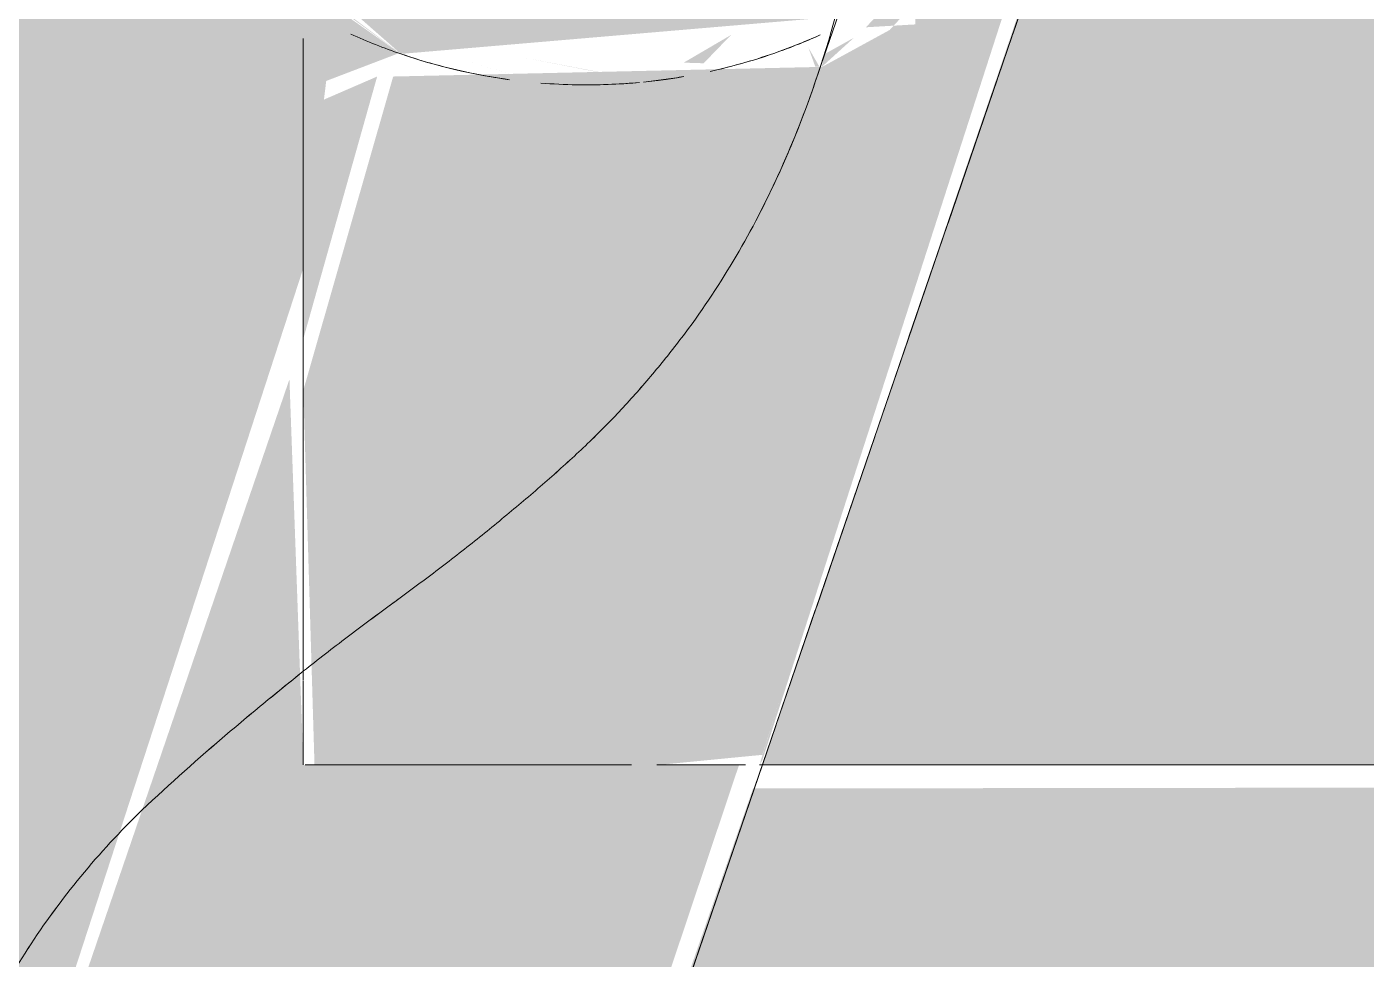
# Model space of a CAD drawing. Header units: millimetres. Extents: x 63432 to 177405, y -1987 to 27578.
# Drawn here: x 163828.22 to 163843.08, y 8824.64 to 8834.98 of the extents above; entities that cross this region are included whole.
import ezdxf

# ---------------------------------------------------------------- set-up
doc = ezdxf.new("R2010")
doc.units = ezdxf.units.MM
doc.layers.add('A-WALL-PATT', color=7, linetype='Continuous', lineweight=9)
for name, color, linetype, lineweight, true_color in [('I-FURN-16', 7, 'Continuous', 9, 0xd1b79e), ('I-FURN-19', 7, 'Continuous', 9, 0x242424), ('I-FURN-20', 7, 'Continuous', 9, 0x3a3a3a), ('I-FURN-21', 7, 'Continuous', 9, 0x666666), ('I-FURN-24', 7, 'Continuous', 9, 0x1e1e1e), ('I-FURN-26', 7, 'Continuous', 9, 0x2d2d2d), ('I-FURN-28', 7, 'Continuous', 9, 0x1a1a1a), ('I-FURN-30', 7, 'Continuous', 9, 0x4c4c4c), ('I-FURN-35', 7, 'Continuous', 9, 0x171717), ('I-FURN-36', 7, 'Continuous', 9, 0x121212), ('I-FURN-39', 7, 'Continuous', 9, 0x151515), ('I-FURN-48', 7, 'Continuous', 9, 0x131313), ('I-FURN-49', 7, 'Continuous', 9, 0x111111), ('I-FURN-6', 7, 'Continuous', 9, 0xc0c0c0), ('I-FURN-61', 7, 'Continuous', 9, 0xcabbac), ('I-FURN-62', 7, 'Continuous', 9, 0x8b8b8b)]:
    doc.layers.add(name, color=color, linetype=linetype, lineweight=lineweight, true_color=true_color)
doc.layers.add('I-FURN-17', color=7, linetype='Continuous', lineweight=9, true_color=0x111111, transparency=0.7)

# ---------------------------------------------------------------- blocks, each defined once
blk = doc.blocks.new('Chair - Tablet Arm - Chair - Tablet Arm-26234702-Развертка 3_12-6')
at = {"layer": 'I-FURN-17'}
h = blk.add_hatch(color=256, dxfattribs=at)
h.paths.add_polyline_path([(-80463.865, 8450), (-80461.856, 8450), (-80328.433, 8839.5), (-80330.322, 8839.5), (-80463.595, 8450.787)])
h.paths.add_polyline_path([(-80323.251, 8834.684), (-80318.457, 8835.093), (-80318.019, 8837.444), (-80318.308, 8839.5), (-80327.233, 8839.5), (-80326.932, 8838.179), (-80325.945, 8837.044), (-80323.267, 8834.697)])
h.paths.add_polyline_path([(-80312.542, 8852.2), (-80248.351, 9039.435), (-80261.773, 9039.435), (-80325.968, 8852.2), (-80312.726, 8852.2)])
h = blk.add_hatch(color=256, dxfattribs=at)
h.paths.add_polyline_path([(-80327.444, 8838.356), (-80327.071, 8838.396), (-80327.172, 8838.555), (-80327.437, 8838.396)])
h.paths.add_polyline_path([(-80329.43, 8816.663), (-80324.334, 8832.308), (-80324.08, 8834.384), (-80323.268, 8834.694), (-80326.932, 8837.273), (-80326.72, 8837.473), (-80327.448, 8838.555), (-80327.635, 8839.5), (-80327.993, 8839.272), (-80328.433, 8839.04), (-80335.286, 8818.671), (-80329.564, 8816.709)])
h = blk.add_hatch(color=256, dxfattribs=at)
h.paths.add_polyline_path([(-80319.893, 8834.58), (-80319.589, 8834.894), (-80320.114, 8834.587)])
h.paths.add_polyline_path([(-80318.457, 8835.093), (-80318.325, 8835.335), (-80317.114, 8839.5), (-80318.103, 8839.5), (-80318.019, 8837.444), (-80318.391, 8835.335)])
h.paths.add_polyline_path([(-80317.032, 8836.179), (-80315.947, 8837.826), (-80316.061, 8838.396), (-80317.019, 8836.209)])
h.paths.add_polyline_path([(-80315.786, 8837.584), (-80315.697, 8838.007), (-80315.778, 8837.825)])
h = blk.add_hatch(color=256, dxfattribs=at)
h.paths.add_polyline_path([(-80317.615, 8826.8), (-80120.731, 8826.975), (-80124.356, 8839.031), (-80124.496, 8839.5), (-80315.015, 8839.231), (-80316.609, 8834.517), (-80319.241, 8826.8), (-80318.159, 8826.8)])
h.paths.add_polyline_path([(-80105.323, 8826.8), (-80088.041, 8826.8), (-80088.041, 8839.5), (-80109.598, 8839.269), (-80105.335, 8826.833)])
h = blk.add_hatch(color=256, dxfattribs=at)
h.paths.add_polyline_path([(-80319.272, 8826.8), (-80319.241, 8826.854), (-80315.893, 8837.214), (-80316.315, 8836.399), (-80319.257, 8826.853)])
h.paths.add_polyline_path([(-80320.658, 8834.408), (-80321.886, 8834.642), (-80320.719, 8834.414)])
for points in [[(-80323.251, 8834.684), (-80326.038, 8836.775), (-80325.654, 8836.435), (-80323.267, 8834.695)], [(-80318.654, 8834.374), (-80318.6, 8834.478), (-80318.548, 8834.684), (-80318.226, 8834.863), (-80318.654, 8834.475), (-80318.651, 8834.385)], [(-80324.334, 8831.525), (-80323.515, 8834.433), (-80324.334, 8834.078), (-80324.334, 8831.561)]]:
    blk.add_hatch(color=256, dxfattribs=at).paths.add_polyline_path(points)
h = blk.add_hatch(color=256, dxfattribs=at)
h.paths.add_polyline_path([(-80317.543, 8835.011), (-80317.543, 8835.532), (-80318.095, 8834.979), (-80317.734, 8835)])
h.paths.add_polyline_path([(-80320.386, 8826.8), (-80319.241, 8826.911), (-80316.57, 8835.491), (-80316.551, 8836.335), (-80317.829, 8834.949), (-80318.579, 8834.54), (-80323.337, 8834.433), (-80324.334, 8830.954), (-80324.21, 8826.8), (-80320.414, 8826.8)])
h.paths.add_polyline_path([(-80318.608, 8834.541), (-80318.731, 8834.754), (-80318.654, 8834.542)])
h = blk.add_hatch(color=256, dxfattribs=at)
h.paths.add_polyline_path([(-80323.574, 8814.655), (-80319.5, 8826.8), (-80324.334, 8826.8), (-80324.488, 8831.076), (-80329.421, 8816.66), (-80324.389, 8814.935)])
h.paths.add_polyline_path([(-80321.699, 8834.361), (-80322.532, 8834.607), (-80321.705, 8834.362)])
at = {"layer": 'I-FURN-19'}
for p, q in [((-80316.463, 8834.902), (-80316.19, 8835.701)), ((-80316.626, 8834.429), (-80316.481, 8834.853)), ((-80317.182, 8832.807), (-80316.633, 8834.408)), ((-80317.96, 8830.538), (-80317.19, 8832.782)), ((-80318.639, 8828.557), (-80317.991, 8830.447)), ((-80319.085, 8827.257), (-80318.654, 8828.514)), ((-80319.223, 8826.854), (-80319.089, 8827.243))]:
    blk.add_line(p, q, dxfattribs=at)
blk.add_open_spline([(-80324.335, 8827.837), (-80324.454, 8827.742), (-80324.734, 8827.516), (-80325.336, 8827.015), (-80325.813, 8826.591), (-80326.126, 8826.298)], degree=3, knots=[-0.1870511, -0.1870511, -0.1870511, -0.1870511, -0.15, -0.1, 0, 0, 0, 0], dxfattribs=at)
blk.add_open_spline([(-80326.126, 8826.298), (-80326.606, 8825.828), (-80327.029, 8825.318), (-80327.388, 8824.765)], degree=3, dxfattribs=at)
at = {"layer": 'I-FURN-20'}
blk.add_line((-80319.272, 8826.8), (-80120.675, 8826.8), dxfattribs=at)
at = {"layer": 'I-FURN-21'}
for p, q in [((-80321.062, 8821.491), (-80319.241, 8826.8)), ((-80319.241, 8826.8), (-80320.314, 8823.67))]:
    blk.add_line(p, q, dxfattribs=at)
at = {"layer": 'I-FURN-26'}
for p, q in [((-80324.334, 8834.399), (-80324.334, 8834.853)), ((-80324.334, 8834.853), (-80324.334, 8834.399)), ((-80324.334, 8834.399), (-80324.334, 8834.853)), ((-80324.334, 8834.853), (-80324.334, 8834.399)), ((-80319.272, 8826.8), (-80120.675, 8826.8))]:
    blk.add_line(p, q, dxfattribs=at)
for points in [[(-80323.251, 8834.684), (-80323.44, 8834.748), (-80323.625, 8834.822), (-80323.806, 8834.903)], [(-80323.806, 8834.903), (-80323.625, 8834.822), (-80323.44, 8834.748), (-80323.251, 8834.684)], [(-80323.251, 8834.684), (-80323.44, 8834.748), (-80323.625, 8834.822), (-80323.806, 8834.903)], [(-80323.806, 8834.903), (-80323.625, 8834.822), (-80323.44, 8834.748), (-80323.251, 8834.684)], [(-80323.251, 8834.684), (-80323.001, 8834.598), (-80322.745, 8834.528), (-80322.486, 8834.474)], [(-80322.486, 8834.474), (-80322.745, 8834.528), (-80323.001, 8834.598), (-80323.251, 8834.684)], [(-80323.251, 8834.684), (-80323.001, 8834.598), (-80322.745, 8834.528), (-80322.486, 8834.474)], [(-80322.486, 8834.474), (-80322.745, 8834.528), (-80323.001, 8834.598), (-80323.251, 8834.684)]]:
    blk.add_open_spline(points, degree=3, dxfattribs=at)
at = {"layer": 'I-FURN-28'}
for p, q in [((-80316.19, 8835.701), (-80316.463, 8834.902)), ((-80316.469, 8834.886), (-80316.626, 8834.429)), ((-80316.633, 8834.408), (-80317.182, 8832.807)), ((-80317.19, 8832.782), (-80317.615, 8831.545)), ((-80317.62, 8831.528), (-80317.96, 8830.538)), ((-80317.991, 8830.447), (-80318.639, 8828.557)), ((-80318.654, 8828.514), (-80319.085, 8827.257)), ((-80319.089, 8827.243), (-80319.223, 8826.854))]:
    blk.add_line(p, q, dxfattribs=at)
at = {"layer": 'I-FURN-35'}
for p, q in [((-80324.334, 8831.534), (-80324.334, 8833.431)), ((-80324.334, 8827.74), (-80324.334, 8831.498)), ((-80324.334, 8826.8), (-80324.334, 8827.732)), ((-80324.312, 8826.8), (-80320.692, 8826.8)), ((-80320.414, 8826.8), (-80319.428, 8826.8))]:
    blk.add_line(p, q, dxfattribs=at)
blk.add_open_spline([(-80322.486, 8834.474), (-80322.34, 8834.443), (-80322.193, 8834.418), (-80322.045, 8834.398)], degree=3, dxfattribs=at)
blk.add_open_spline([(-80321.699, 8834.361), (-80321.435, 8834.339), (-80321.069, 8834.333), (-80320.705, 8834.358), (-80320.606, 8834.367)], degree=3, knots=[0.11111111, 0.11111111, 0.11111111, 0.11111111, 0.16666667, 0.18751614, 0.18751614, 0.18751614, 0.18751614], dxfattribs=at)
at = {"layer": 'I-FURN-36'}
for points in [[(-80319.341, 8834.616), (-80319.214, 8834.655), (-80318.963, 8834.74), (-80318.72, 8834.84), (-80318.6, 8834.894)], [(-80320.439, 8834.385), (-80320.33, 8834.398), (-80320.222, 8834.414), (-80320.114, 8834.433)], [(-80320.114, 8834.433), (-80320.179, 8834.421), (-80320.244, 8834.411), (-80320.31, 8834.402)]]:
    blk.add_open_spline(points, degree=3, dxfattribs=at)
at = {"layer": 'I-FURN-39'}
for p, q in [((-80324.334, 8831.534), (-80324.334, 8833.431)), ((-80324.334, 8833.431), (-80324.334, 8832.802)), ((-80324.334, 8832.802), (-80324.334, 8831.534)), ((-80324.334, 8827.74), (-80324.334, 8831.498)), ((-80324.334, 8831.498), (-80324.334, 8828.538)), ((-80324.334, 8828.538), (-80324.334, 8827.74)), ((-80324.334, 8827.251), (-80324.334, 8827.732)), ((-80324.334, 8827.732), (-80324.334, 8827.251)), ((-80324.334, 8826.8), (-80324.334, 8827.251)), ((-80324.334, 8827.251), (-80324.334, 8826.8)), ((-80324.312, 8826.8), (-80320.692, 8826.8)), ((-80320.414, 8826.8), (-80319.428, 8826.8))]:
    blk.add_line(p, q, dxfattribs=at)
for points in [[(-80322.045, 8834.398), (-80322.193, 8834.418), (-80322.34, 8834.443), (-80322.486, 8834.474)], [(-80322.486, 8834.474), (-80322.34, 8834.443), (-80322.193, 8834.418), (-80322.045, 8834.398)], [(-80318.654, 8834.374), (-80318.843, 8833.822), (-80319.069, 8833.293), (-80319.337, 8832.79)]]:
    blk.add_open_spline(points, degree=3, dxfattribs=at)
for points, knots in [([(-80320.606, 8834.367), (-80320.837, 8834.346), (-80321.203, 8834.332), (-80321.567, 8834.35), (-80321.699, 8834.361)], [0.81248386, 0.81248386, 0.81248386, 0.81248386, 0.86111111, 0.88888889, 0.88888889, 0.88888889, 0.88888889]), ([(-80321.699, 8834.361), (-80321.435, 8834.339), (-80321.069, 8834.333), (-80320.705, 8834.358), (-80320.606, 8834.367)], [0.11111111, 0.11111111, 0.11111111, 0.11111111, 0.16666667, 0.18751614, 0.18751614, 0.18751614, 0.18751614]), ([(-80319.346, 8832.773), (-80319.396, 8832.68), (-80319.613, 8832.29), (-80319.95, 8831.773), (-80320.373, 8831.231), (-80320.601, 8830.966), (-80320.719, 8830.837)], [-0.8310102, -0.8310102, -0.8310102, -0.8310102, -0.8, -0.7, -0.65, -0.6, -0.6, -0.6, -0.6]), ([(-80321.085, 8830.455), (-80321.211, 8830.331), (-80321.473, 8830.087), (-80321.818, 8829.788), (-80322.104, 8829.549), (-80322.323, 8829.369), (-80322.546, 8829.19), (-80322.851, 8828.955), (-80323.135, 8828.745), (-80323.343, 8828.591), (-80323.391, 8828.555)], [-0.55, -0.55, -0.55, -0.55, -0.5, -0.45, -0.425, -0.4, -0.375, -0.35, -0.3, -0.2847639, -0.2847639, -0.2847639, -0.2847639]), ([(-80323.487, 8828.485), (-80323.567, 8828.426), (-80323.807, 8828.248), (-80324.049, 8828.063), (-80324.21, 8827.936)], [-0.27481285, -0.27481285, -0.27481285, -0.27481285, -0.25, -0.2, -0.2, -0.2, -0.2])]:
    blk.add_open_spline(points, degree=3, knots=knots, dxfattribs=at)
at = {"layer": 'I-FURN-48'}
for p, q in [((-80324.334, 8833.431), (-80324.334, 8832.802)), ((-80324.334, 8832.802), (-80324.334, 8831.534)), ((-80324.334, 8831.498), (-80324.334, 8827.74)), ((-80324.334, 8827.732), (-80324.334, 8826.8))]:
    blk.add_line(p, q, dxfattribs=at)
for points in [[(-80322.045, 8834.398), (-80322.193, 8834.418), (-80322.34, 8834.443), (-80322.486, 8834.474)], [(-80320.439, 8834.385), (-80320.33, 8834.398), (-80320.222, 8834.414), (-80320.114, 8834.433)]]:
    blk.add_open_spline(points, degree=3, dxfattribs=at)
blk.add_open_spline([(-80320.606, 8834.367), (-80320.837, 8834.346), (-80321.203, 8834.332), (-80321.567, 8834.35), (-80321.699, 8834.361)], degree=3, knots=[0.81248386, 0.81248386, 0.81248386, 0.81248386, 0.86111111, 0.88888889, 0.88888889, 0.88888889, 0.88888889], dxfattribs=at)
at = {"layer": 'I-FURN-49'}
for points in [[(-80319.341, 8834.616), (-80319.214, 8834.655), (-80318.963, 8834.74), (-80318.72, 8834.84), (-80318.6, 8834.894)], [(-80320.114, 8834.433), (-80320.179, 8834.421), (-80320.244, 8834.411), (-80320.31, 8834.402)]]:
    blk.add_open_spline(points, degree=3, dxfattribs=at)
blk.add_open_spline([(-80318.645, 8834.874), (-80318.72, 8834.841), (-80318.948, 8834.746), (-80319.182, 8834.664), (-80319.341, 8834.616)], degree=3, knots=[0.67013889, 0.67013889, 0.67013889, 0.67013889, 0.6875, 0.72222222, 0.72222222, 0.72222222, 0.72222222], dxfattribs=at)
blk.add_open_spline([(-80318.645, 8834.874), (-80318.72, 8834.841), (-80318.948, 8834.746), (-80319.182, 8834.664), (-80319.341, 8834.616)], degree=3, knots=[0.67013889, 0.67013889, 0.67013889, 0.67013889, 0.6875, 0.72222222, 0.72222222, 0.72222222, 0.72222222], dxfattribs=at)
blk = doc.blocks.new('Chair - Tablet Arm - Chair - Tablet Arm-V80-Развертка 3_12-6')
at = {"layer": 'I-FURN-19'}
for p, q in [((-80324.334, 8831.534), (-80324.334, 8833.431)), ((-80324.334, 8833.431), (-80324.334, 8832.802)), ((-80324.334, 8832.802), (-80324.334, 8831.534)), ((-80324.334, 8830.481), (-80324.334, 8831.498)), ((-80324.334, 8831.498), (-80324.334, 8830.481)), ((-80324.334, 8828.538), (-80324.334, 8830.481)), ((-80324.334, 8830.481), (-80324.334, 8828.538)), ((-80324.334, 8827.74), (-80324.334, 8828.538)), ((-80324.334, 8828.538), (-80324.334, 8827.74)), ((-80324.334, 8827.251), (-80324.334, 8827.732)), ((-80324.334, 8827.732), (-80324.334, 8827.251)), ((-80324.334, 8826.8), (-80324.334, 8827.251)), ((-80324.334, 8827.251), (-80324.334, 8826.8)), ((-80324.312, 8826.8), (-80320.692, 8826.8)), ((-80320.414, 8826.8), (-80319.428, 8826.8))]:
    blk.add_line(p, q, dxfattribs=at)
for points in [[(-80322.045, 8834.398), (-80322.193, 8834.418), (-80322.34, 8834.443), (-80322.486, 8834.474)], [(-80322.486, 8834.474), (-80322.34, 8834.443), (-80322.193, 8834.418), (-80322.045, 8834.398)], [(-80320.439, 8834.385), (-80320.33, 8834.398), (-80320.222, 8834.414), (-80320.114, 8834.433)]]:
    blk.add_open_spline(points, degree=3, dxfattribs=at)
for points, knots in [([(-80320.606, 8834.367), (-80320.837, 8834.346), (-80321.203, 8834.332), (-80321.567, 8834.35), (-80321.699, 8834.361)], [0.81248386, 0.81248386, 0.81248386, 0.81248386, 0.86111111, 0.88888889, 0.88888889, 0.88888889, 0.88888889]), ([(-80321.699, 8834.361), (-80321.435, 8834.339), (-80321.069, 8834.333), (-80320.705, 8834.358), (-80320.606, 8834.367)], [0.11111111, 0.11111111, 0.11111111, 0.11111111, 0.16666667, 0.18751614, 0.18751614, 0.18751614, 0.18751614])]:
    blk.add_open_spline(points, degree=3, knots=knots, dxfattribs=at)
at = {"layer": 'I-FURN-21'}
blk.add_line((-80319.272, 8826.8), (-80120.675, 8826.8), dxfattribs=at)
at = {"layer": 'I-FURN-24'}
for p, q in [((-80324.334, 8833.431), (-80324.334, 8832.802)), ((-80324.334, 8832.802), (-80324.334, 8831.534)), ((-80324.334, 8831.498), (-80324.334, 8830.481)), ((-80324.334, 8830.481), (-80324.334, 8828.538)), ((-80324.334, 8828.538), (-80324.334, 8827.74)), ((-80324.334, 8827.732), (-80324.334, 8826.8))]:
    blk.add_line(p, q, dxfattribs=at)
for points in [[(-80319.341, 8834.616), (-80319.214, 8834.655), (-80318.963, 8834.74), (-80318.72, 8834.84), (-80318.6, 8834.894)], [(-80322.045, 8834.398), (-80322.193, 8834.418), (-80322.34, 8834.443), (-80322.486, 8834.474)], [(-80320.439, 8834.385), (-80320.33, 8834.398), (-80320.222, 8834.414), (-80320.114, 8834.433)], [(-80320.114, 8834.433), (-80320.179, 8834.421), (-80320.244, 8834.411), (-80320.31, 8834.402)]]:
    blk.add_open_spline(points, degree=3, dxfattribs=at)
blk.add_open_spline([(-80320.606, 8834.367), (-80320.837, 8834.346), (-80321.203, 8834.332), (-80321.567, 8834.35), (-80321.699, 8834.361)], degree=3, knots=[0.81248386, 0.81248386, 0.81248386, 0.81248386, 0.86111111, 0.88888889, 0.88888889, 0.88888889, 0.88888889], dxfattribs=at)
at = {"layer": 'I-FURN-26'}
for p, q in [((-80316.19, 8835.701), (-80316.463, 8834.902)), ((-80316.469, 8834.886), (-80316.626, 8834.429)), ((-80316.633, 8834.408), (-80317.182, 8832.807)), ((-80324.334, 8831.534), (-80324.334, 8833.431)), ((-80317.19, 8832.782), (-80317.615, 8831.545)), ((-80324.334, 8827.74), (-80324.334, 8831.498)), ((-80317.62, 8831.528), (-80317.96, 8830.538)), ((-80317.991, 8830.447), (-80318.639, 8828.557)), ((-80318.654, 8828.514), (-80319.085, 8827.257)), ((-80324.334, 8826.8), (-80324.334, 8827.732)), ((-80319.089, 8827.243), (-80319.223, 8826.854)), ((-80324.312, 8826.8), (-80320.692, 8826.8)), ((-80320.414, 8826.8), (-80319.428, 8826.8))]:
    blk.add_line(p, q, dxfattribs=at)
for points in [[(-80322.486, 8834.474), (-80322.34, 8834.443), (-80322.193, 8834.418), (-80322.045, 8834.398)], [(-80318.654, 8834.374), (-80318.843, 8833.822), (-80319.069, 8833.293), (-80319.337, 8832.79)]]:
    blk.add_open_spline(points, degree=3, dxfattribs=at)
for points, knots in [([(-80321.699, 8834.361), (-80321.435, 8834.339), (-80321.069, 8834.333), (-80320.705, 8834.358), (-80320.606, 8834.367)], [0.11111111, 0.11111111, 0.11111111, 0.11111111, 0.16666667, 0.18751614, 0.18751614, 0.18751614, 0.18751614]), ([(-80319.346, 8832.773), (-80319.396, 8832.68), (-80319.613, 8832.29), (-80319.95, 8831.773), (-80320.373, 8831.231), (-80320.601, 8830.966), (-80320.719, 8830.837)], [-0.8310102, -0.8310102, -0.8310102, -0.8310102, -0.8, -0.7, -0.65, -0.6, -0.6, -0.6, -0.6]), ([(-80321.085, 8830.455), (-80321.211, 8830.331), (-80321.473, 8830.087), (-80321.818, 8829.788), (-80322.104, 8829.549), (-80322.323, 8829.369), (-80322.546, 8829.19), (-80322.851, 8828.955), (-80323.135, 8828.745), (-80323.343, 8828.591), (-80323.391, 8828.555)], [-0.55, -0.55, -0.55, -0.55, -0.5, -0.45, -0.425, -0.4, -0.375, -0.35, -0.3, -0.2847639, -0.2847639, -0.2847639, -0.2847639]), ([(-80323.487, 8828.485), (-80323.567, 8828.426), (-80323.807, 8828.248), (-80324.049, 8828.063), (-80324.21, 8827.936)], [-0.27481285, -0.27481285, -0.27481285, -0.27481285, -0.25, -0.2, -0.2, -0.2, -0.2])]:
    blk.add_open_spline(points, degree=3, knots=knots, dxfattribs=at)
at = {"layer": 'I-FURN-28'}
for points in [[(-80319.341, 8834.616), (-80319.214, 8834.655), (-80318.963, 8834.74), (-80318.72, 8834.84), (-80318.6, 8834.894)], [(-80320.114, 8834.433), (-80320.179, 8834.421), (-80320.244, 8834.411), (-80320.31, 8834.402)]]:
    blk.add_open_spline(points, degree=3, dxfattribs=at)
blk.add_open_spline([(-80318.645, 8834.874), (-80318.72, 8834.841), (-80318.948, 8834.746), (-80319.182, 8834.664), (-80319.341, 8834.616)], degree=3, knots=[0.67013889, 0.67013889, 0.67013889, 0.67013889, 0.6875, 0.72222222, 0.72222222, 0.72222222, 0.72222222], dxfattribs=at)
at = {"layer": 'I-FURN-30'}
for p, q in [((-80316.463, 8834.902), (-80316.19, 8835.701)), ((-80324.334, 8834.399), (-80324.334, 8834.853)), ((-80324.334, 8834.853), (-80324.334, 8834.399)), ((-80324.334, 8834.399), (-80324.334, 8834.853)), ((-80324.334, 8834.853), (-80324.334, 8834.399)), ((-80316.626, 8834.429), (-80316.481, 8834.853)), ((-80317.182, 8832.807), (-80316.633, 8834.408)), ((-80317.96, 8830.538), (-80317.19, 8832.782)), ((-80318.639, 8828.557), (-80317.991, 8830.447)), ((-80319.085, 8827.257), (-80318.654, 8828.514)), ((-80319.223, 8826.854), (-80319.089, 8827.243)), ((-80319.272, 8826.8), (-80120.675, 8826.8))]:
    blk.add_line(p, q, dxfattribs=at)
for points in [[(-80323.251, 8834.684), (-80323.44, 8834.748), (-80323.625, 8834.822), (-80323.806, 8834.903)], [(-80323.806, 8834.903), (-80323.625, 8834.822), (-80323.44, 8834.748), (-80323.251, 8834.684)], [(-80323.251, 8834.684), (-80323.44, 8834.748), (-80323.625, 8834.822), (-80323.806, 8834.903)], [(-80323.806, 8834.903), (-80323.625, 8834.822), (-80323.44, 8834.748), (-80323.251, 8834.684)], [(-80323.251, 8834.684), (-80323.001, 8834.598), (-80322.745, 8834.528), (-80322.486, 8834.474)], [(-80322.486, 8834.474), (-80322.745, 8834.528), (-80323.001, 8834.598), (-80323.251, 8834.684)], [(-80323.251, 8834.684), (-80323.001, 8834.598), (-80322.745, 8834.528), (-80322.486, 8834.474)], [(-80322.486, 8834.474), (-80322.745, 8834.528), (-80323.001, 8834.598), (-80323.251, 8834.684)], [(-80326.126, 8826.298), (-80326.606, 8825.828), (-80327.029, 8825.318), (-80327.388, 8824.765)]]:
    blk.add_open_spline(points, degree=3, dxfattribs=at)
blk.add_open_spline([(-80324.335, 8827.837), (-80324.454, 8827.742), (-80324.734, 8827.516), (-80325.336, 8827.015), (-80325.813, 8826.591), (-80326.126, 8826.298)], degree=3, knots=[-0.1870511, -0.1870511, -0.1870511, -0.1870511, -0.15, -0.1, 0, 0, 0, 0], dxfattribs=at)
at = {"layer": 'I-FURN-35'}
blk.add_open_spline([(-80318.645, 8834.874), (-80318.72, 8834.841), (-80318.948, 8834.746), (-80319.182, 8834.664), (-80319.341, 8834.616)], degree=3, knots=[0.67013889, 0.67013889, 0.67013889, 0.67013889, 0.6875, 0.72222222, 0.72222222, 0.72222222, 0.72222222], dxfattribs=at)
at = {"layer": 'I-FURN-62'}
blk.add_line((-80321.062, 8821.491), (-80319.241, 8826.8), dxfattribs=at)
at = {"layer": 'I-FURN-62', "flags": 128}
blk.add_lwpolyline([(-80319.241, 8826.8), (-80320.314, 8823.67), (-80321.062, 8821.491)], dxfattribs=at)
blk = doc.blocks.new('Chair - Tablet Arm - Chair - Tablet Arm-V87-Развертка 3_12-6')
at = {"layer": 'I-FURN-20'}
blk.add_open_spline([(-80318.645, 8834.874), (-80318.72, 8834.841), (-80318.948, 8834.746), (-80319.338, 8834.61), (-80319.659, 8834.526), (-80319.821, 8834.49)], degree=3, knots=[0.67013889, 0.67013889, 0.67013889, 0.67013889, 0.6875, 0.72222222, 0.75694444, 0.75694444, 0.75694444, 0.75694444], dxfattribs=at)
at = {"layer": 'I-FURN-21'}
for p, q in [((-80315.833, 8836.741), (-80316.463, 8834.902)), ((-80316.469, 8834.886), (-80316.626, 8834.429)), ((-80316.633, 8834.408), (-80317.182, 8832.807)), ((-80324.334, 8833.892), (-80324.334, 8834.217)), ((-80324.334, 8834.217), (-80324.334, 8833.892)), ((-80324.334, 8827.74), (-80324.334, 8833.659)), ((-80324.334, 8833.659), (-80324.334, 8827.74)), ((-80317.991, 8830.447), (-80318.639, 8828.557)), ((-80318.654, 8828.514), (-80319.085, 8827.257)), ((-80324.334, 8826.8), (-80324.334, 8827.732)), ((-80324.334, 8827.732), (-80324.334, 8826.8)), ((-80319.089, 8827.243), (-80319.241, 8826.8)), ((-80324.312, 8826.8), (-80320.692, 8826.8)), ((-80320.414, 8826.8), (-80319.428, 8826.8))]:
    blk.add_line(p, q, dxfattribs=at)
at = {"layer": 'I-FURN-21', "flags": 128}
blk.add_lwpolyline([(-80317.19, 8832.782), (-80317.62, 8831.528), (-80317.96, 8830.538)], dxfattribs=at)
at = {"layer": 'I-FURN-21'}
for points in [[(-80319.724, 8834.512), (-80319.595, 8834.543), (-80319.339, 8834.612), (-80318.963, 8834.74), (-80318.72, 8834.84), (-80318.6, 8834.894)], [(-80322.045, 8834.398), (-80322.193, 8834.418), (-80322.34, 8834.443), (-80322.486, 8834.474)], [(-80322.486, 8834.474), (-80322.34, 8834.443), (-80322.193, 8834.418), (-80322.045, 8834.398)], [(-80320.562, 8834.372), (-80320.412, 8834.387), (-80320.262, 8834.407), (-80320.114, 8834.433)]]:
    blk.add_open_spline(points, degree=3, dxfattribs=at)
for points, knots in [([(-80320.114, 8834.433), (-80320.179, 8834.421), (-80320.328, 8834.398), (-80320.478, 8834.38), (-80320.562, 8834.372)], [0.77777778, 0.77777778, 0.77777778, 0.77777778, 0.79166667, 0.80937005, 0.80937005, 0.80937005, 0.80937005]), ([(-80320.606, 8834.367), (-80320.837, 8834.346), (-80321.203, 8834.332), (-80321.567, 8834.35), (-80321.699, 8834.361)], [0.81248386, 0.81248386, 0.81248386, 0.81248386, 0.86111111, 0.88888889, 0.88888889, 0.88888889, 0.88888889]), ([(-80321.699, 8834.361), (-80321.435, 8834.339), (-80321.069, 8834.333), (-80320.705, 8834.358), (-80320.606, 8834.367)], [0.11111111, 0.11111111, 0.11111111, 0.11111111, 0.16666667, 0.18751614, 0.18751614, 0.18751614, 0.18751614])]:
    blk.add_open_spline(points, degree=3, knots=knots, dxfattribs=at)
at = {"layer": 'I-FURN-30'}
for p, q in [((-80324.334, 8834.217), (-80324.334, 8833.892)), ((-80324.334, 8833.659), (-80324.334, 8827.74)), ((-80324.334, 8827.732), (-80324.334, 8826.8))]:
    blk.add_line(p, q, dxfattribs=at)
for points, knots in [([(-80318.645, 8834.874), (-80318.72, 8834.841), (-80318.948, 8834.746), (-80319.338, 8834.61), (-80319.659, 8834.526), (-80319.821, 8834.49)], [0.67013889, 0.67013889, 0.67013889, 0.67013889, 0.6875, 0.72222222, 0.75694444, 0.75694444, 0.75694444, 0.75694444]), ([(-80320.114, 8834.433), (-80320.179, 8834.421), (-80320.328, 8834.398), (-80320.478, 8834.38), (-80320.562, 8834.372)], [0.77777778, 0.77777778, 0.77777778, 0.77777778, 0.79166667, 0.80937005, 0.80937005, 0.80937005, 0.80937005]), ([(-80320.606, 8834.367), (-80320.837, 8834.346), (-80321.203, 8834.332), (-80321.567, 8834.35), (-80321.699, 8834.361)], [0.81248386, 0.81248386, 0.81248386, 0.81248386, 0.86111111, 0.88888889, 0.88888889, 0.88888889, 0.88888889])]:
    blk.add_open_spline(points, degree=3, knots=knots, dxfattribs=at)
for points in [[(-80319.724, 8834.512), (-80319.595, 8834.543), (-80319.339, 8834.612), (-80318.963, 8834.74), (-80318.72, 8834.84), (-80318.6, 8834.894)], [(-80322.045, 8834.398), (-80322.193, 8834.418), (-80322.34, 8834.443), (-80322.486, 8834.474)]]:
    blk.add_open_spline(points, degree=3, dxfattribs=at)
at = {"layer": 'I-FURN-6'}
for p, q in [((-80318.654, 8834.374), (-80248.132, 9040.064)), ((-80319.272, 8826.8), (-80120.599, 8826.8))]:
    blk.add_line(p, q, dxfattribs=at)
at = {"layer": 'I-FURN-6', "flags": 128}
for points in [[(-80321.364, 8820.611), (-80318.645, 8828.541), (-80316.481, 8834.853), (-80315.313, 8838.258), (-80315.185, 8838.631)], [(-80319.241, 8826.8), (-80320.314, 8823.67), (-80323.423, 8814.604)]]:
    blk.add_lwpolyline(points, dxfattribs=at)
at = {"layer": 'I-FURN-6'}
blk.add_open_spline([(-80318.654, 8834.374), (-80318.881, 8833.714), (-80319.298, 8832.772), (-80319.95, 8831.773), (-80320.373, 8831.231), (-80320.714, 8830.834), (-80321.081, 8830.453), (-80321.473, 8830.087), (-80321.818, 8829.788), (-80322.104, 8829.549), (-80322.323, 8829.369), (-80322.546, 8829.19), (-80322.851, 8828.955), (-80323.244, 8828.664), (-80323.726, 8828.31), (-80324.21, 8827.94), (-80324.693, 8827.55), (-80325.336, 8827.015), (-80325.813, 8826.591), (-80326.126, 8826.298)], degree=3, knots=[-1, -1, -1, -1, -0.8, -0.7, -0.65, -0.6, -0.55, -0.5, -0.45, -0.425, -0.4, -0.375, -0.35, -0.3, -0.25, -0.2, -0.15, -0.1, 0, 0, 0, 0], dxfattribs=at)
blk.add_open_spline([(-80326.126, 8826.298), (-80326.606, 8825.828), (-80327.452, 8824.808), (-80328.041, 8823.617), (-80328.269, 8822.978)], degree=3, dxfattribs=at)
at = {"layer": 'I-FURN-62'}
for p, q in [((-80324.334, 8834.399), (-80324.334, 8834.853)), ((-80324.334, 8834.853), (-80324.334, 8834.399)), ((-80324.334, 8827.74), (-80324.334, 8834.853)), ((-80324.334, 8834.853), (-80324.334, 8834.399)), ((-80324.334, 8826.8), (-80324.334, 8827.732)), ((-80324.312, 8826.8), (-80320.692, 8826.8)), ((-80320.414, 8826.8), (-80319.428, 8826.8)), ((-80319.272, 8826.8), (-80120.599, 8826.8))]:
    blk.add_line(p, q, dxfattribs=at)
for points, knots in [([(-80318.155, 8836.344), (-80318.181, 8836.187), (-80318.308, 8835.516), (-80318.486, 8834.865), (-80318.654, 8834.374)], [-0.2167513, -0.2167513, -0.2167513, -0.2167513, -0.1666667, 0, 0, 0, 0]), ([(-80321.699, 8834.361), (-80321.435, 8834.339), (-80321.069, 8834.333), (-80320.705, 8834.358), (-80320.606, 8834.367)], [0.11111111, 0.11111111, 0.11111111, 0.11111111, 0.16666667, 0.18751614, 0.18751614, 0.18751614, 0.18751614])]:
    blk.add_open_spline(points, degree=3, knots=knots, dxfattribs=at)
for points in [[(-80323.251, 8834.684), (-80323.44, 8834.748), (-80323.625, 8834.822), (-80323.806, 8834.903)], [(-80323.806, 8834.903), (-80323.625, 8834.822), (-80323.44, 8834.748), (-80323.251, 8834.684)], [(-80323.251, 8834.684), (-80323.44, 8834.748), (-80323.625, 8834.822), (-80323.806, 8834.903)], [(-80323.806, 8834.903), (-80323.625, 8834.822), (-80323.44, 8834.748), (-80323.251, 8834.684)], [(-80323.251, 8834.684), (-80322.86, 8834.549), (-80322.456, 8834.454), (-80322.045, 8834.398)], [(-80322.486, 8834.474), (-80322.745, 8834.528), (-80323.001, 8834.598), (-80323.251, 8834.684)], [(-80323.251, 8834.684), (-80323.001, 8834.598), (-80322.745, 8834.528), (-80322.486, 8834.474)], [(-80322.486, 8834.474), (-80322.745, 8834.528), (-80323.001, 8834.598), (-80323.251, 8834.684)], [(-80320.562, 8834.372), (-80320.412, 8834.387), (-80320.262, 8834.407), (-80320.114, 8834.433)]]:
    blk.add_open_spline(points, degree=3, dxfattribs=at)

msp = doc.modelspace()

# ---------------------------------------------------------------- hatches: boundary and pattern name
at = {"layer": 'A-WALL-PATT'}
h = msp.add_hatch(color=256, dxfattribs=at)
h.paths.add_polyline_path([(160606.618, 8450), (161691.753, 8450), (161825.295, 8839.5), (161732.418, 8839.5), (161732.418, 8852.2), (161829.65, 8852.2), (161893.845, 9039.435), (161693.893, 9039.435), (161693.893, 9052.135), (161950.358, 9052.135), (161960.047, 9050.621), (161968.812, 9046.221), (161975.816, 9039.357), (161980.941, 9029.081), (162041.586, 8852.2), (162075.318, 8852.2), (162075.318, 8840.405), (162077.828, 8840.698), (162088.487, 8844.86), (162096.149, 8849.899), (162103.516, 8857.899), (162108.392, 8866.344), (162111.352, 8876.231), (162126.456, 8961.891), (162120.202, 8962.994), (162158.249, 9178.767), (162164.452, 9177.381), (162151.27, 9102.622), (162163.777, 9100.416), (162123.239, 8871.957), (162120.053, 8861.314), (162113.418, 8849.822), (162103.511, 8839.644), (162093.226, 8832.879), (162080.757, 8828.34), (162067.577, 8826.8), (162050.294, 8826.8), (162179.653, 8450), (162691.753, 8450), (162825.295, 8839.5), (162732.418, 8839.5), (162732.418, 8852.2), (162829.65, 8852.2), (162893.845, 9039.435), (162693.893, 9039.435), (162693.893, 9052.135), (162950.358, 9052.135), (162960.047, 9050.621), (162968.812, 9046.221), (162975.816, 9039.357), (162980.941, 9029.081), (163041.586, 8852.2), (163075.318, 8852.2), (163075.318, 8840.405), (163077.828, 8840.698), (163088.487, 8844.86), (163096.149, 8849.899), (163103.516, 8857.899), (163108.392, 8866.344), (163111.352, 8876.231), (163126.456, 8961.891), (163120.202, 8962.994), (163158.249, 9178.767), (163164.452, 9177.381), (163151.27, 9102.622), (163163.777, 9100.416), (163123.239, 8871.957), (163120.053, 8861.314), (163113.418, 8849.822), (163103.516, 8839.647), (163093.226, 8832.879), (163080.757, 8828.34), (163067.246, 8826.8), (163050.294, 8826.8), (163179.653, 8450), (163691.753, 8450), (163825.295, 8839.5), (163732.418, 8839.5), (163732.418, 8852.2), (163829.65, 8852.2), (163893.845, 9039.435), (163693.893, 9039.435), (163693.893, 9052.135), (163950.358, 9052.135), (163960.047, 9050.621), (163968.812, 9046.221), (163975.816, 9039.357), (163980.941, 9029.081), (164041.586, 8852.2), (164075.318, 8852.2), (164075.318, 8840.405), (164077.828, 8840.698), (164088.487, 8844.86), (164096.149, 8849.899), (164103.516, 8857.899), (164108.392, 8866.344), (164111.352, 8876.231), (164126.456, 8961.891), (164120.202, 8962.994), (164158.249, 9178.767), (164164.452, 9177.381), (164151.27, 9102.622), (164163.777, 9100.416), (164123.239, 8871.957), (164120.053, 8861.314), (164113.418, 8849.822), (164103.511, 8839.644), (164093.226, 8832.879), (164080.757, 8828.34), (164067.577, 8826.8), (164050.294, 8826.8), (164179.653, 8450), (164234.618, 8450), (164234.618, 13150), (160606.618, 13150), (160606.618, 9070.657)])
h.paths.add_polyline_path([(161707.188, 8450), (162164.048, 8450), (162034.715, 8826.8), (161836.273, 8826.538), (161831.646, 8813.228), (161830.857, 8810.703), (161717.284, 8479.447)])
h.paths.add_polyline_path([(162928.803, 8450), (163164.048, 8450), (163034.715, 8826.8), (162836.273, 8826.538), (162831.646, 8813.228), (162830.857, 8810.703), (162707.188, 8450), (162859.581, 8450)])
h.paths.add_polyline_path([(164164.048, 8450), (164034.715, 8826.8), (163836.273, 8826.538), (163831.646, 8813.228), (163830.857, 8810.703), (163707.188, 8450), (164140.184, 8450)])
h.paths.add_polyline_path([(161959.698, 8852.2), (162028.16, 8852.2), (161968.226, 9026.768), (161961.431, 9035.887), (161950.358, 9039.435), (161907.27, 9039.435), (161843.075, 8852.2), (161925.089, 8852.2)])
h.paths.add_polyline_path([(163999.118, 8852.2), (164028.16, 8852.2), (163968.226, 9026.768), (163961.431, 9035.887), (163950.358, 9039.435), (163907.27, 9039.435), (163843.075, 8852.2), (163967.129, 8852.2)])
h.paths.add_polyline_path([(163019.772, 8852.2), (163028.16, 8852.2), (162968.226, 9026.768), (162961.431, 9035.887), (162950.358, 9039.435), (162907.27, 9039.435), (162843.075, 8852.2), (163013.984, 8852.2)])
h.paths.add_polyline_path([(162898.989, 9055.4), (162441.437, 9055.4), (162441.437, 9074.45), (163024.518, 9074.45), (163024.518, 9055.4), (162901.398, 9055.4)])
h.paths.add_polyline_path([(161717.421, 9055.4), (161441.437, 9055.4), (161441.437, 9074.45), (162024.518, 9074.45), (162024.518, 9055.4), (161752.033, 9055.4)])
h.paths.add_polyline_path([(164004.006, 9055.4), (163441.437, 9055.4), (163441.437, 9074.45), (164024.518, 9074.45), (164024.518, 9055.4), (164005.468, 9055.4)])

# ---------------------------------------------------------------- block references
at = {"layer": 'I-FURN-16'}
msp.add_blockref('Chair - Tablet Arm - Chair - Tablet Arm-26234702-Развертка 3_12-6', (244155.618, 0), dxfattribs=at)
at = {"layer": 'I-FURN-6'}
msp.add_blockref('Chair - Tablet Arm - Chair - Tablet Arm-V87-Развертка 3_12-6', (244155.618, 0), dxfattribs=at)
at = {"layer": 'I-FURN-61'}
msp.add_blockref('Chair - Tablet Arm - Chair - Tablet Arm-V80-Развертка 3_12-6', (244155.618, 0), dxfattribs=at)

doc.saveas('drawing.dxf')
